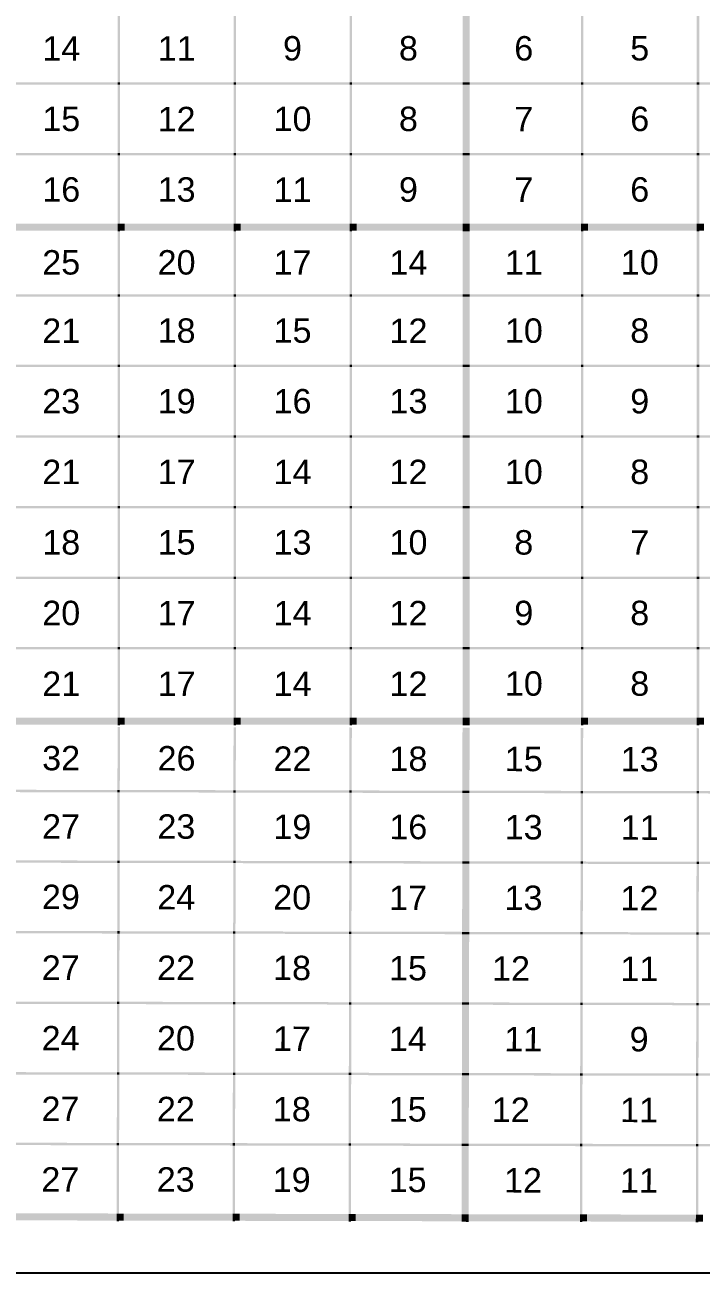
# Model space of a CAD drawing. Header units: inches. Extents: x 4293 to 10865, y -6935 to 441.
# Drawn here: x 5316.8 to 5454.7, y -675.9 to -421.3 of the extents above; entities that cross this region are included whole.
import ezdxf

# ---------------------------------------------------------------- set-up
doc = ezdxf.new("R2010")
doc.units = ezdxf.units.IN
doc.header["$MEASUREMENT"] = 0
doc.layers.get('Defpoints').update_dxf_attribs({"color": 104})
doc.layers.add('PDF_Text', color=7, linetype='Continuous', lineweight=35)
doc.styles.add('PDF Arial', font='arial.ttf')

# ---------------------------------------------------------------- blocks, each defined once
blk = doc.blocks.new('A$C8dca8dff')
at = {"transparency": 33554610}
for points in [[(4.0533, -11.3217), (4.06, -11.3217), (4.0533, -11.515), (4.06, -11.515)], [(4.3817, -11.3217), (4.3883, -11.3217), (4.3817, -11.515), (4.3883, -11.515)], [(4.71, -11.3217), (4.7167, -11.3217), (4.71, -11.515), (4.7167, -11.515)], [(5.03, -11.3217), (5.05, -11.3217), (5.03, -11.515), (5.05, -11.515)], [(5.365, -11.3217), (5.3717, -11.3217), (5.365, -11.515), (5.3717, -11.515)], [(5.6933, -11.3217), (5.7, -11.3217), (5.6933, -11.515), (5.7, -11.515)], [(3.74, -11.515), (4.0533, -11.515), (3.74, -11.5217), (4.0533, -11.5217)], [(4.0533, -11.515), (4.06, -11.515), (4.0533, -11.5217), (4.06, -11.5217)], [(4.0533, -11.5217), (4.06, -11.5217), (4.0533, -11.715), (4.06, -11.715)], [(4.06, -11.515), (4.3817, -11.515), (4.06, -11.5217), (4.3817, -11.5217)], [(4.3817, -11.515), (4.3883, -11.515), (4.3817, -11.5217), (4.3883, -11.5217)], [(4.3817, -11.5217), (4.3883, -11.5217), (4.3817, -11.715), (4.3883, -11.715)], [(4.3883, -11.515), (4.71, -11.515), (4.3883, -11.5217), (4.71, -11.5217)], [(4.71, -11.515), (4.7167, -11.515), (4.71, -11.5217), (4.7167, -11.5217)], [(4.71, -11.5217), (4.7167, -11.5217), (4.71, -11.715), (4.7167, -11.715)], [(4.7167, -11.515), (5.03, -11.515), (4.7167, -11.5217), (5.03, -11.5217)], [(5.03, -11.515), (5.05, -11.515), (5.03, -11.5217), (5.05, -11.5217)], [(5.03, -11.5217), (5.05, -11.5217), (5.03, -11.715), (5.05, -11.715)], [(5.05, -11.515), (5.365, -11.515), (5.05, -11.5217), (5.365, -11.5217)], [(5.365, -11.515), (5.3717, -11.515), (5.365, -11.5217), (5.3717, -11.5217)], [(5.365, -11.5217), (5.3717, -11.5217), (5.365, -11.715), (5.3717, -11.715)], [(5.3717, -11.515), (5.6933, -11.515), (5.3717, -11.5217), (5.6933, -11.5217)], [(5.6933, -11.515), (5.7, -11.515), (5.6933, -11.5217), (5.7, -11.5217)], [(5.6933, -11.5217), (5.7, -11.5217), (5.6933, -11.715), (5.7, -11.715)], [(5.7, -11.515), (6.02, -11.515), (5.7, -11.5217), (6.02, -11.5217)], [(3.74, -11.715), (4.0533, -11.715), (3.74, -11.7217), (4.0533, -11.7217)], [(4.0533, -11.715), (4.06, -11.715), (4.0533, -11.7217), (4.06, -11.7217)], [(4.0533, -11.7217), (4.06, -11.7217), (4.0533, -11.915), (4.06, -11.915)], [(4.06, -11.715), (4.3817, -11.715), (4.06, -11.7217), (4.3817, -11.7217)], [(4.3817, -11.715), (4.3883, -11.715), (4.3817, -11.7217), (4.3883, -11.7217)], [(4.3817, -11.7217), (4.3883, -11.7217), (4.3817, -11.915), (4.3883, -11.915)], [(4.3883, -11.715), (4.71, -11.715), (4.3883, -11.7217), (4.71, -11.7217)], [(4.71, -11.715), (4.7167, -11.715), (4.71, -11.7217), (4.7167, -11.7217)], [(4.71, -11.7217), (4.7167, -11.7217), (4.71, -11.915), (4.7167, -11.915)], [(4.7167, -11.715), (5.03, -11.715), (4.7167, -11.7217), (5.03, -11.7217)], [(5.03, -11.715), (5.05, -11.715), (5.03, -11.7217), (5.05, -11.7217)], [(5.03, -11.7217), (5.05, -11.7217), (5.03, -11.915), (5.05, -11.915)], [(5.05, -11.715), (5.365, -11.715), (5.05, -11.7217), (5.365, -11.7217)], [(5.365, -11.715), (5.3717, -11.715), (5.365, -11.7217), (5.3717, -11.7217)], [(5.365, -11.7217), (5.3717, -11.7217), (5.365, -11.915), (5.3717, -11.915)], [(5.3717, -11.715), (5.6933, -11.715), (5.3717, -11.7217), (5.6933, -11.7217)], [(5.6933, -11.715), (5.7, -11.715), (5.6933, -11.7217), (5.7, -11.7217)], [(5.6933, -11.7217), (5.7, -11.7217), (5.6933, -11.915), (5.7, -11.915)], [(5.7, -11.715), (6.02, -11.715), (5.7, -11.7217), (6.02, -11.7217)], [(3.74, -11.915), (4.0533, -11.915), (3.74, -11.935), (4.0533, -11.935)], [(4.0533, -11.915), (4.0733, -11.915), (4.0533, -11.935), (4.0733, -11.935)], [(4.0733, -11.915), (4.3817, -11.915), (4.0733, -11.935), (4.3817, -11.935)], [(4.3817, -11.915), (4.4017, -11.915), (4.3817, -11.935), (4.4017, -11.935)], [(4.4017, -11.915), (4.71, -11.915), (4.4017, -11.935), (4.71, -11.935)], [(4.71, -11.915), (4.73, -11.915), (4.71, -11.935), (4.73, -11.935)], [(4.73, -11.915), (5.03, -11.915), (4.73, -11.935), (5.03, -11.935)], [(5.03, -11.915), (5.05, -11.915), (5.03, -11.9367), (5.05, -11.9367)], [(5.05, -11.915), (5.365, -11.915), (5.05, -11.935), (5.365, -11.935)], [(5.365, -11.915), (5.385, -11.915), (5.365, -11.935), (5.385, -11.935)], [(5.385, -11.915), (5.6933, -11.915), (5.385, -11.935), (5.6933, -11.935)], [(5.6933, -11.915), (5.7133, -11.915), (5.6933, -11.935), (5.7133, -11.935)], [(4.0533, -11.935), (4.06, -11.935), (4.0533, -11.9367), (4.06, -11.9367)], [(4.0533, -11.9367), (4.06, -11.9367), (4.0533, -12.115), (4.06, -12.115)], [(4.3817, -11.935), (4.3883, -11.935), (4.3817, -11.9367), (4.3883, -11.9367)], [(4.3817, -11.9367), (4.3883, -11.9367), (4.3817, -12.115), (4.3883, -12.115)], [(4.71, -11.935), (4.7167, -11.935), (4.71, -11.9367), (4.7167, -11.9367)], [(4.71, -11.9367), (4.7167, -11.9367), (4.71, -12.115), (4.7167, -12.115)], [(5.03, -11.9367), (5.05, -11.9367), (5.03, -12.115), (5.05, -12.115)], [(5.365, -11.935), (5.3717, -11.935), (5.365, -11.9367), (5.3717, -11.9367)], [(5.365, -11.9367), (5.3717, -11.9367), (5.365, -12.115), (5.3717, -12.115)], [(5.6933, -11.935), (5.7, -11.935), (5.6933, -11.9367), (5.7, -11.9367)], [(5.6933, -11.9367), (5.7, -11.9367), (5.6933, -12.115), (5.7, -12.115)], [(3.74, -12.115), (4.0533, -12.115), (3.74, -12.1217), (4.0533, -12.1217)], [(4.0533, -12.115), (4.06, -12.115), (4.0533, -12.1217), (4.06, -12.1217)], [(4.0533, -12.1217), (4.06, -12.1217), (4.0533, -12.315), (4.06, -12.315)], [(4.06, -12.115), (4.3817, -12.115), (4.06, -12.1217), (4.3817, -12.1217)], [(4.3817, -12.115), (4.3883, -12.115), (4.3817, -12.1217), (4.3883, -12.1217)], [(4.3817, -12.1217), (4.3883, -12.1217), (4.3817, -12.315), (4.3883, -12.315)], [(4.3883, -12.115), (4.71, -12.115), (4.3883, -12.1217), (4.71, -12.1217)], [(4.71, -12.115), (4.7167, -12.115), (4.71, -12.1217), (4.7167, -12.1217)], [(4.71, -12.1217), (4.7167, -12.1217), (4.71, -12.315), (4.7167, -12.315)], [(4.7167, -12.115), (5.03, -12.115), (4.7167, -12.1217), (5.03, -12.1217)], [(5.03, -12.115), (5.05, -12.115), (5.03, -12.1217), (5.05, -12.1217)], [(5.03, -12.1217), (5.05, -12.1217), (5.03, -12.315), (5.05, -12.315)], [(5.05, -12.115), (5.365, -12.115), (5.05, -12.1217), (5.365, -12.1217)], [(5.365, -12.115), (5.3717, -12.115), (5.365, -12.1217), (5.3717, -12.1217)], [(5.365, -12.1217), (5.3717, -12.1217), (5.365, -12.315), (5.3717, -12.315)], [(5.3717, -12.115), (5.6933, -12.115), (5.3717, -12.1217), (5.6933, -12.1217)], [(5.6933, -12.115), (5.7, -12.115), (5.6933, -12.1217), (5.7, -12.1217)], [(5.6933, -12.1217), (5.7, -12.1217), (5.6933, -12.315), (5.7, -12.315)], [(5.7, -12.115), (6.02, -12.115), (5.7, -12.1217), (6.02, -12.1217)], [(3.74, -12.315), (4.0533, -12.315), (3.74, -12.3217), (4.0533, -12.3217)], [(4.0533, -12.315), (4.06, -12.315), (4.0533, -12.3217), (4.06, -12.3217)], [(4.0533, -12.3217), (4.06, -12.3217), (4.0533, -12.515), (4.06, -12.515)], [(4.06, -12.315), (4.3817, -12.315), (4.06, -12.3217), (4.3817, -12.3217)], [(4.3817, -12.315), (4.3883, -12.315), (4.3817, -12.3217), (4.3883, -12.3217)], [(4.3817, -12.3217), (4.3883, -12.3217), (4.3817, -12.515), (4.3883, -12.515)], [(4.3883, -12.315), (4.71, -12.315), (4.3883, -12.3217), (4.71, -12.3217)], [(4.71, -12.315), (4.7167, -12.315), (4.71, -12.3217), (4.7167, -12.3217)], [(4.71, -12.3217), (4.7167, -12.3217), (4.71, -12.515), (4.7167, -12.515)], [(4.7167, -12.315), (5.03, -12.315), (4.7167, -12.3217), (5.03, -12.3217)], [(5.03, -12.315), (5.05, -12.315), (5.03, -12.3217), (5.05, -12.3217)], [(5.03, -12.3217), (5.05, -12.3217), (5.03, -12.515), (5.05, -12.515)], [(5.05, -12.315), (5.365, -12.315), (5.05, -12.3217), (5.365, -12.3217)], [(5.365, -12.315), (5.3717, -12.315), (5.365, -12.3217), (5.3717, -12.3217)], [(5.365, -12.3217), (5.3717, -12.3217), (5.365, -12.515), (5.3717, -12.515)], [(5.3717, -12.315), (5.6933, -12.315), (5.3717, -12.3217), (5.6933, -12.3217)], [(5.6933, -12.315), (5.7, -12.315), (5.6933, -12.3217), (5.7, -12.3217)], [(5.6933, -12.3217), (5.7, -12.3217), (5.6933, -12.515), (5.7, -12.515)], [(5.7, -12.315), (6.02, -12.315), (5.7, -12.3217), (6.02, -12.3217)], [(3.74, -12.515), (4.0533, -12.515), (3.74, -12.5217), (4.0533, -12.5217)], [(4.0533, -12.515), (4.06, -12.515), (4.0533, -12.5217), (4.06, -12.5217)], [(4.06, -12.515), (4.3817, -12.515), (4.06, -12.5217), (4.3817, -12.5217)], [(4.3817, -12.515), (4.3883, -12.515), (4.3817, -12.5217), (4.3883, -12.5217)], [(4.3883, -12.515), (4.71, -12.515), (4.3883, -12.5217), (4.71, -12.5217)], [(4.71, -12.515), (4.7167, -12.515), (4.71, -12.5217), (4.7167, -12.5217)], [(4.7167, -12.515), (5.03, -12.515), (4.7167, -12.5217), (5.03, -12.5217)], [(5.03, -12.515), (5.05, -12.515), (5.03, -12.5217), (5.05, -12.5217)], [(5.05, -12.515), (5.365, -12.515), (5.05, -12.5217), (5.365, -12.5217)], [(5.365, -12.515), (5.3717, -12.515), (5.365, -12.5217), (5.3717, -12.5217)], [(5.3717, -12.515), (5.6933, -12.515), (5.3717, -12.5217), (5.6933, -12.5217)], [(5.6933, -12.515), (5.7, -12.515), (5.6933, -12.5217), (5.7, -12.5217)], [(5.7, -12.515), (6.02, -12.515), (5.7, -12.5217), (6.02, -12.5217)], [(4.0533, -12.5217), (4.06, -12.5217), (4.0533, -12.715), (4.06, -12.715)], [(4.3817, -12.5217), (4.3883, -12.5217), (4.3817, -12.715), (4.3883, -12.715)], [(4.71, -12.5217), (4.7167, -12.5217), (4.71, -12.715), (4.7167, -12.715)], [(5.03, -12.5217), (5.05, -12.5217), (5.03, -12.715), (5.05, -12.715)], [(5.365, -12.5217), (5.3717, -12.5217), (5.365, -12.715), (5.3717, -12.715)], [(5.6933, -12.5217), (5.7, -12.5217), (5.6933, -12.715), (5.7, -12.715)], [(3.74, -12.715), (4.0533, -12.715), (3.74, -12.7217), (4.0533, -12.7217)], [(4.0533, -12.715), (4.06, -12.715), (4.0533, -12.7217), (4.06, -12.7217)], [(4.0533, -12.7217), (4.06, -12.7217), (4.0533, -12.915), (4.06, -12.915)], [(4.06, -12.715), (4.3817, -12.715), (4.06, -12.7217), (4.3817, -12.7217)], [(4.3817, -12.715), (4.3883, -12.715), (4.3817, -12.7217), (4.3883, -12.7217)], [(4.3817, -12.7217), (4.3883, -12.7217), (4.3817, -12.915), (4.3883, -12.915)], [(4.3883, -12.715), (4.71, -12.715), (4.3883, -12.7217), (4.71, -12.7217)], [(4.71, -12.715), (4.7167, -12.715), (4.71, -12.7217), (4.7167, -12.7217)], [(4.71, -12.7217), (4.7167, -12.7217), (4.71, -12.915), (4.7167, -12.915)], [(4.7167, -12.715), (5.03, -12.715), (4.7167, -12.7217), (5.03, -12.7217)], [(5.03, -12.715), (5.05, -12.715), (5.03, -12.7217), (5.05, -12.7217)], [(5.03, -12.7217), (5.05, -12.7217), (5.03, -12.915), (5.05, -12.915)], [(5.05, -12.715), (5.365, -12.715), (5.05, -12.7217), (5.365, -12.7217)], [(5.365, -12.715), (5.3717, -12.715), (5.365, -12.7217), (5.3717, -12.7217)], [(5.365, -12.7217), (5.3717, -12.7217), (5.365, -12.915), (5.3717, -12.915)], [(5.3717, -12.715), (5.6933, -12.715), (5.3717, -12.7217), (5.6933, -12.7217)], [(5.6933, -12.715), (5.7, -12.715), (5.6933, -12.7217), (5.7, -12.7217)], [(5.6933, -12.7217), (5.7, -12.7217), (5.6933, -12.915), (5.7, -12.915)], [(5.7, -12.715), (6.02, -12.715), (5.7, -12.7217), (6.02, -12.7217)], [(3.74, -12.915), (4.0533, -12.915), (3.74, -12.9217), (4.0533, -12.9217)], [(4.0533, -12.915), (4.06, -12.915), (4.0533, -12.9217), (4.06, -12.9217)], [(4.0533, -12.9217), (4.06, -12.9217), (4.0533, -13.115), (4.06, -13.115)], [(4.06, -12.915), (4.3817, -12.915), (4.06, -12.9217), (4.3817, -12.9217)], [(4.3817, -12.915), (4.3883, -12.915), (4.3817, -12.9217), (4.3883, -12.9217)], [(4.3817, -12.9217), (4.3883, -12.9217), (4.3817, -13.115), (4.3883, -13.115)], [(4.3883, -12.915), (4.71, -12.915), (4.3883, -12.9217), (4.71, -12.9217)], [(4.71, -12.915), (4.7167, -12.915), (4.71, -12.9217), (4.7167, -12.9217)], [(4.71, -12.9217), (4.7167, -12.9217), (4.71, -13.115), (4.7167, -13.115)], [(4.7167, -12.915), (5.03, -12.915), (4.7167, -12.9217), (5.03, -12.9217)], [(5.03, -12.915), (5.05, -12.915), (5.03, -12.9217), (5.05, -12.9217)], [(5.03, -12.9217), (5.05, -12.9217), (5.03, -13.115), (5.05, -13.115)], [(5.05, -12.915), (5.365, -12.915), (5.05, -12.9217), (5.365, -12.9217)], [(5.365, -12.915), (5.3717, -12.915), (5.365, -12.9217), (5.3717, -12.9217)], [(5.365, -12.9217), (5.3717, -12.9217), (5.365, -13.115), (5.3717, -13.115)], [(5.3717, -12.915), (5.6933, -12.915), (5.3717, -12.9217), (5.6933, -12.9217)], [(5.6933, -12.915), (5.7, -12.915), (5.6933, -12.9217), (5.7, -12.9217)], [(5.6933, -12.9217), (5.7, -12.9217), (5.6933, -13.115), (5.7, -13.115)], [(5.7, -12.915), (6.02, -12.915), (5.7, -12.9217), (6.02, -12.9217)], [(3.74, -13.115), (4.0533, -13.115), (3.74, -13.1217), (4.0533, -13.1217)], [(4.0533, -13.115), (4.06, -13.115), (4.0533, -13.1217), (4.06, -13.1217)], [(4.06, -13.115), (4.3817, -13.115), (4.06, -13.1217), (4.3817, -13.1217)], [(4.3817, -13.115), (4.3883, -13.115), (4.3817, -13.1217), (4.3883, -13.1217)], [(4.3883, -13.115), (4.71, -13.115), (4.3883, -13.1217), (4.71, -13.1217)], [(4.71, -13.115), (4.7167, -13.115), (4.71, -13.1217), (4.7167, -13.1217)], [(4.7167, -13.115), (5.03, -13.115), (4.7167, -13.1217), (5.03, -13.1217)], [(5.03, -13.115), (5.05, -13.115), (5.03, -13.1217), (5.05, -13.1217)], [(5.05, -13.115), (5.365, -13.115), (5.05, -13.1217), (5.365, -13.1217)], [(5.365, -13.115), (5.3717, -13.115), (5.365, -13.1217), (5.3717, -13.1217)], [(5.3717, -13.115), (5.6933, -13.115), (5.3717, -13.1217), (5.6933, -13.1217)], [(5.6933, -13.115), (5.7, -13.115), (5.6933, -13.1217), (5.7, -13.1217)], [(5.7, -13.115), (6.02, -13.115), (5.7, -13.1217), (6.02, -13.1217)], [(4.0533, -13.1217), (4.06, -13.1217), (4.0533, -13.315), (4.06, -13.315)], [(4.3817, -13.1217), (4.3883, -13.1217), (4.3817, -13.315), (4.3883, -13.315)], [(4.71, -13.1217), (4.7167, -13.1217), (4.71, -13.315), (4.7167, -13.315)], [(5.03, -13.1217), (5.05, -13.1217), (5.03, -13.315), (5.05, -13.315)], [(5.365, -13.1217), (5.3717, -13.1217), (5.365, -13.315), (5.3717, -13.315)], [(5.6933, -13.1217), (5.7, -13.1217), (5.6933, -13.315), (5.7, -13.315)], [(3.74, -13.315), (4.0533, -13.315), (3.74, -13.335), (4.0533, -13.335)], [(4.0533, -13.315), (4.0733, -13.315), (4.0533, -13.335), (4.0733, -13.335)], [(4.0733, -13.315), (4.3817, -13.315), (4.0733, -13.335), (4.3817, -13.335)], [(4.3817, -13.315), (4.4017, -13.315), (4.3817, -13.335), (4.4017, -13.335)], [(4.4017, -13.315), (4.71, -13.315), (4.4017, -13.335), (4.71, -13.335)], [(4.71, -13.315), (4.73, -13.315), (4.71, -13.335), (4.73, -13.335)], [(4.73, -13.315), (5.03, -13.315), (4.73, -13.335), (5.03, -13.335)], [(5.03, -13.315), (5.05, -13.315), (5.03, -13.3367), (5.05, -13.3367)], [(5.05, -13.315), (5.365, -13.315), (5.05, -13.335), (5.365, -13.335)], [(5.365, -13.315), (5.385, -13.315), (5.365, -13.335), (5.385, -13.335)], [(5.385, -13.315), (5.6933, -13.315), (5.385, -13.335), (5.6933, -13.335)], [(5.6933, -13.315), (5.7133, -13.315), (5.6933, -13.335), (5.7133, -13.335)], [(4.0533, -13.3415), (4.0599, -13.3415), (4.0529, -13.5198), (4.0596, -13.5198)], [(4.0533, -13.335), (4.06, -13.335), (4.0533, -13.3367), (4.06, -13.3367)], [(4.3816, -13.3421), (4.3883, -13.3421), (4.3812, -13.5204), (4.3879, -13.5205)], [(4.3817, -13.335), (4.3883, -13.335), (4.3817, -13.3367), (4.3883, -13.3367)], [(4.7099, -13.3427), (4.7166, -13.3428), (4.7096, -13.5211), (4.7162, -13.5211)], [(4.71, -13.335), (4.7167, -13.335), (4.71, -13.3367), (4.7167, -13.3367)], [(5.0299, -13.3434), (5.0499, -13.3434), (5.0296, -13.5217), (5.0496, -13.5217)], [(5.3649, -13.344), (5.3716, -13.344), (5.3646, -13.5223), (5.3712, -13.5224)], [(5.365, -13.335), (5.3717, -13.335), (5.365, -13.3367), (5.3717, -13.3367)], [(5.6932, -13.3446), (5.6999, -13.3447), (5.6929, -13.523), (5.6996, -13.523)], [(5.6933, -13.335), (5.7, -13.335), (5.6933, -13.3367), (5.7, -13.3367)], [(3.7396, -13.5192), (4.0529, -13.5198), (3.7396, -13.5259), (4.0529, -13.5265)], [(4.0529, -13.5265), (4.0596, -13.5265), (4.0525, -13.7198), (4.0592, -13.7198)], [(4.0529, -13.5198), (4.0596, -13.5198), (4.0529, -13.5265), (4.0596, -13.5265)], [(4.0596, -13.5198), (4.3812, -13.5204), (4.0596, -13.5265), (4.3812, -13.5271)], [(4.3812, -13.5271), (4.3879, -13.5271), (4.3809, -13.7204), (4.3875, -13.7205)], [(4.3812, -13.5204), (4.3879, -13.5205), (4.3812, -13.5271), (4.3879, -13.5271)], [(4.3879, -13.5205), (4.7096, -13.5211), (4.3879, -13.5271), (4.7096, -13.5277)], [(4.7096, -13.5277), (4.7162, -13.5278), (4.7092, -13.7211), (4.7159, -13.7211)], [(4.7096, -13.5211), (4.7162, -13.5211), (4.7096, -13.5277), (4.7162, -13.5278)], [(4.7162, -13.5211), (5.0296, -13.5217), (4.7162, -13.5278), (5.0296, -13.5284)], [(5.0296, -13.5284), (5.0496, -13.5284), (5.0292, -13.7217), (5.0492, -13.7217)], [(5.0296, -13.5217), (5.0496, -13.5217), (5.0296, -13.5284), (5.0496, -13.5284)], [(5.0496, -13.5217), (5.3646, -13.5223), (5.0496, -13.5284), (5.3646, -13.529)], [(5.3646, -13.529), (5.3712, -13.529), (5.3642, -13.7223), (5.3708, -13.7224)], [(5.3646, -13.5223), (5.3712, -13.5224), (5.3646, -13.529), (5.3712, -13.529)], [(5.3712, -13.5224), (5.6929, -13.523), (5.3712, -13.529), (5.6929, -13.5296)], [(5.6929, -13.5296), (5.6995, -13.5297), (5.6925, -13.723), (5.6992, -13.723)], [(5.6929, -13.523), (5.6996, -13.523), (5.6929, -13.5296), (5.6995, -13.5297)], [(5.6996, -13.523), (6.0196, -13.5236), (5.6995, -13.5297), (6.0195, -13.5303)], [(3.7392, -13.7192), (4.0525, -13.7198), (3.7392, -13.7259), (4.0525, -13.7265)], [(4.0525, -13.7198), (4.0592, -13.7198), (4.0525, -13.7265), (4.0592, -13.7265)], [(4.0592, -13.7198), (4.3809, -13.7204), (4.0592, -13.7265), (4.3808, -13.7271)], [(4.3809, -13.7204), (4.3875, -13.7205), (4.3808, -13.7271), (4.3875, -13.7271)], [(4.3875, -13.7205), (4.7092, -13.7211), (4.3875, -13.7271), (4.7092, -13.7277)], [(4.0525, -13.7265), (4.0592, -13.7265), (4.0521, -13.9198), (4.0588, -13.9198)], [(4.3808, -13.7271), (4.3875, -13.7271), (4.3805, -13.9204), (4.3871, -13.9205)], [(4.7092, -13.7277), (4.7158, -13.7278), (4.7088, -13.9211), (4.7155, -13.9211)], [(4.7092, -13.7211), (4.7159, -13.7211), (4.7092, -13.7277), (4.7158, -13.7278)], [(4.7159, -13.7211), (5.0292, -13.7217), (4.7158, -13.7278), (5.0292, -13.7284)], [(5.0292, -13.7284), (5.0492, -13.7284), (5.0288, -13.9217), (5.0488, -13.9217)], [(5.0292, -13.7217), (5.0492, -13.7217), (5.0292, -13.7284), (5.0492, -13.7284)], [(5.0492, -13.7217), (5.3642, -13.7223), (5.0492, -13.7284), (5.3642, -13.729)], [(5.3642, -13.729), (5.3708, -13.729), (5.3638, -13.9223), (5.3705, -13.9224)], [(5.3642, -13.7223), (5.3708, -13.7224), (5.3642, -13.729), (5.3708, -13.729)], [(5.3708, -13.7224), (5.6925, -13.723), (5.3708, -13.729), (5.6925, -13.7296)], [(5.6925, -13.7296), (5.6992, -13.7297), (5.6921, -13.923), (5.6988, -13.923)], [(5.6925, -13.723), (5.6992, -13.723), (5.6925, -13.7296), (5.6992, -13.7297)], [(5.6992, -13.723), (6.0192, -13.7236), (5.6992, -13.7297), (6.0192, -13.7303)], [(3.7388, -13.9192), (4.0521, -13.9198), (3.7388, -13.9259), (4.0521, -13.9265)], [(4.0521, -13.9265), (4.0588, -13.9265), (4.0518, -14.1198), (4.0584, -14.1198)], [(4.0521, -13.9198), (4.0588, -13.9198), (4.0521, -13.9265), (4.0588, -13.9265)], [(4.0588, -13.9198), (4.3805, -13.9204), (4.0588, -13.9265), (4.3805, -13.9271)], [(4.3805, -13.9271), (4.3871, -13.9271), (4.3801, -14.1204), (4.3868, -14.1204)], [(4.3805, -13.9204), (4.3871, -13.9205), (4.3805, -13.9271), (4.3871, -13.9271)], [(4.3871, -13.9205), (4.7088, -13.9211), (4.3871, -13.9271), (4.7088, -13.9277)], [(4.7088, -13.9277), (4.7155, -13.9278), (4.7084, -14.1211), (4.7151, -14.1211)], [(4.7088, -13.9211), (4.7155, -13.9211), (4.7088, -13.9277), (4.7155, -13.9278)], [(4.7155, -13.9211), (5.0288, -13.9217), (4.7155, -13.9278), (5.0288, -13.9284)], [(5.0288, -13.9284), (5.0488, -13.9284), (5.0284, -14.1217), (5.0484, -14.1217)], [(5.0288, -13.9217), (5.0488, -13.9217), (5.0288, -13.9284), (5.0488, -13.9284)], [(5.0488, -13.9217), (5.3638, -13.9223), (5.0488, -13.9284), (5.3638, -13.929)], [(5.3638, -13.929), (5.3704, -13.929), (5.3634, -14.1223), (5.3701, -14.1223)], [(5.3638, -13.9223), (5.3705, -13.9224), (5.3638, -13.929), (5.3704, -13.929)], [(5.3705, -13.9224), (5.6921, -13.923), (5.3704, -13.929), (5.6921, -13.9296)], [(5.6921, -13.9296), (5.6988, -13.9297), (5.6917, -14.123), (5.6984, -14.123)], [(5.6921, -13.923), (5.6988, -13.923), (5.6921, -13.9296), (5.6988, -13.9297)], [(5.6988, -13.923), (6.0188, -13.9236), (5.6988, -13.9297), (6.0188, -13.9303)], [(3.7384, -14.1192), (4.0518, -14.1198), (3.7384, -14.1259), (4.0517, -14.1265)], [(4.0517, -14.1265), (4.0584, -14.1265), (4.0514, -14.3198), (4.058, -14.3198)], [(4.0518, -14.1198), (4.0584, -14.1198), (4.0517, -14.1265), (4.0584, -14.1265)], [(4.0584, -14.1198), (4.3801, -14.1204), (4.0584, -14.1265), (4.3801, -14.1271)], [(4.3801, -14.1271), (4.3867, -14.1271), (4.3797, -14.3204), (4.3864, -14.3204)], [(4.3801, -14.1204), (4.3868, -14.1204), (4.3801, -14.1271), (4.3867, -14.1271)], [(4.3868, -14.1204), (4.7084, -14.1211), (4.3867, -14.1271), (4.7084, -14.1277)], [(4.7084, -14.1277), (4.7151, -14.1277), (4.708, -14.3211), (4.7147, -14.3211)], [(4.7084, -14.1211), (4.7151, -14.1211), (4.7084, -14.1277), (4.7151, -14.1277)], [(4.7151, -14.1211), (5.0284, -14.1217), (4.7151, -14.1277), (5.0284, -14.1284)], [(5.0284, -14.1284), (5.0484, -14.1284), (5.028, -14.3217), (5.048, -14.3217)], [(5.0284, -14.1217), (5.0484, -14.1217), (5.0284, -14.1284), (5.0484, -14.1284)], [(5.0484, -14.1217), (5.3634, -14.1223), (5.0484, -14.1284), (5.3634, -14.129)], [(5.3634, -14.129), (5.3701, -14.129), (5.363, -14.3223), (5.3697, -14.3223)], [(5.3634, -14.1223), (5.3701, -14.1223), (5.3634, -14.129), (5.3701, -14.129)], [(5.3701, -14.1223), (5.6917, -14.123), (5.3701, -14.129), (5.6917, -14.1296)], [(5.6917, -14.1296), (5.6984, -14.1297), (5.6913, -14.323), (5.698, -14.323)], [(5.6917, -14.123), (5.6984, -14.123), (5.6917, -14.1296), (5.6984, -14.1297)], [(5.6984, -14.123), (6.0184, -14.1236), (5.6984, -14.1297), (6.0184, -14.1303)], [(3.738, -14.3192), (4.0514, -14.3198), (3.738, -14.3259), (4.0514, -14.3265)], [(4.0514, -14.3198), (4.058, -14.3198), (4.0514, -14.3265), (4.058, -14.3265)], [(4.058, -14.3198), (4.3797, -14.3204), (4.058, -14.3265), (4.3797, -14.3271)], [(4.3797, -14.3204), (4.3864, -14.3204), (4.3797, -14.3271), (4.3864, -14.3271)], [(4.3864, -14.3204), (4.708, -14.3211), (4.3864, -14.3271), (4.708, -14.3277)], [(4.708, -14.3211), (4.7147, -14.3211), (4.708, -14.3277), (4.7147, -14.3277)], [(4.7147, -14.3211), (5.028, -14.3217), (4.7147, -14.3277), (5.028, -14.3284)], [(5.028, -14.3217), (5.048, -14.3217), (5.028, -14.3284), (5.048, -14.3284)], [(5.048, -14.3217), (5.363, -14.3223), (5.048, -14.3284), (5.363, -14.329)], [(4.0514, -14.3265), (4.058, -14.3265), (4.051, -14.5198), (4.0577, -14.5198)], [(4.3797, -14.3271), (4.3864, -14.3271), (4.3793, -14.5204), (4.386, -14.5204)], [(4.708, -14.3277), (4.7147, -14.3277), (4.7076, -14.5211), (4.7143, -14.5211)], [(5.028, -14.3284), (5.048, -14.3284), (5.0276, -14.5217), (5.0476, -14.5217)], [(5.363, -14.329), (5.3697, -14.329), (5.3626, -14.5223), (5.3693, -14.5223)], [(5.363, -14.3223), (5.3697, -14.3223), (5.363, -14.329), (5.3697, -14.329)], [(5.3697, -14.3223), (5.6913, -14.323), (5.3697, -14.329), (5.6913, -14.3296)], [(5.6913, -14.3296), (5.698, -14.3296), (5.691, -14.523), (5.6976, -14.523)], [(5.6913, -14.323), (5.698, -14.323), (5.6913, -14.3296), (5.698, -14.3296)], [(5.698, -14.323), (6.018, -14.3236), (5.698, -14.3296), (6.018, -14.3303)], [(3.7377, -14.5192), (4.051, -14.5198), (3.7376, -14.5259), (4.051, -14.5265)], [(4.051, -14.5265), (4.0576, -14.5265), (4.0506, -14.7198), (4.0573, -14.7198)], [(4.051, -14.5198), (4.0577, -14.5198), (4.051, -14.5265), (4.0576, -14.5265)], [(4.0577, -14.5198), (4.3793, -14.5204), (4.0576, -14.5265), (4.3793, -14.5271)], [(4.3793, -14.5271), (4.386, -14.5271), (4.3789, -14.7204), (4.3856, -14.7204)], [(4.3793, -14.5204), (4.386, -14.5204), (4.3793, -14.5271), (4.386, -14.5271)], [(4.386, -14.5204), (4.7076, -14.5211), (4.386, -14.5271), (4.7076, -14.5277)], [(4.7076, -14.5277), (4.7143, -14.5277), (4.7073, -14.7211), (4.7139, -14.7211)], [(4.7076, -14.5211), (4.7143, -14.5211), (4.7076, -14.5277), (4.7143, -14.5277)], [(4.7143, -14.5211), (5.0276, -14.5217), (4.7143, -14.5277), (5.0276, -14.5284)], [(5.0276, -14.5284), (5.0476, -14.5284), (5.0273, -14.7217), (5.0473, -14.7217)], [(5.0276, -14.5217), (5.0476, -14.5217), (5.0276, -14.5284), (5.0476, -14.5284)], [(5.0476, -14.5217), (5.3626, -14.5223), (5.0476, -14.5284), (5.3626, -14.529)], [(5.3626, -14.529), (5.3693, -14.529), (5.3622, -14.7223), (5.3689, -14.7223)], [(5.3626, -14.5223), (5.3693, -14.5223), (5.3626, -14.529), (5.3693, -14.529)], [(5.3693, -14.5223), (5.691, -14.523), (5.3693, -14.529), (5.691, -14.5296)], [(5.691, -14.5296), (5.6976, -14.5296), (5.6906, -14.723), (5.6972, -14.723)], [(5.691, -14.523), (5.6976, -14.523), (5.691, -14.5296), (5.6976, -14.5296)], [(5.6976, -14.523), (6.0176, -14.5236), (5.6976, -14.5296), (6.0176, -14.5303)], [(3.7373, -14.7192), (4.0506, -14.7198), (3.7372, -14.7392), (4.0506, -14.7398)], [(4.0506, -14.7198), (4.0706, -14.7198), (4.0506, -14.7398), (4.0706, -14.7398)], [(4.0506, -14.7398), (4.0572, -14.7398), (4.0506, -14.7415), (4.0572, -14.7415)], [(4.0706, -14.7198), (4.3789, -14.7204), (4.0706, -14.7398), (4.3789, -14.7404)], [(4.3789, -14.7204), (4.3989, -14.7205), (4.3789, -14.7404), (4.3989, -14.7405)], [(4.3789, -14.7404), (4.3856, -14.7404), (4.3789, -14.7421), (4.3856, -14.7421)], [(4.3989, -14.7205), (4.7073, -14.7211), (4.3989, -14.7405), (4.7072, -14.7411)], [(4.7073, -14.7211), (4.7273, -14.7211), (4.7072, -14.7411), (4.7272, -14.7411)], [(4.7072, -14.7411), (4.7139, -14.7411), (4.7072, -14.7427), (4.7139, -14.7427)], [(4.7273, -14.7211), (5.0273, -14.7217), (4.7272, -14.7411), (5.0272, -14.7417)], [(5.0273, -14.7217), (5.0473, -14.7217), (5.0272, -14.7433), (5.0472, -14.7434)], [(5.0473, -14.7217), (5.3622, -14.7223), (5.0472, -14.7417), (5.3622, -14.7423)], [(5.3622, -14.7223), (5.3822, -14.7224), (5.3622, -14.7423), (5.3822, -14.7424)], [(5.3622, -14.7423), (5.3689, -14.7423), (5.3622, -14.744), (5.3689, -14.744)], [(5.3822, -14.7224), (5.6906, -14.723), (5.3822, -14.7424), (5.6905, -14.743)], [(5.6906, -14.723), (5.7106, -14.723), (5.6905, -14.743), (5.7105, -14.743)], [(5.6905, -14.743), (5.6972, -14.743), (5.6905, -14.7446), (5.6972, -14.7446)]]:
    blk.add_solid(points, dxfattribs=at)
at = {"char_height": 0.0692, "attachment_point": 4, "style": 'PDF Arial'}
for s, insert in [('14', (3.84, -11.4188)), ('11', (4.1666, -11.4188)), ('9', (4.5216, -11.4188)), ('8', (4.8499, -11.4188)), ('6', (5.1765, -11.4188)), ('5', (5.5048, -11.4188)), ('15', (3.84, -11.6188)), ('12', (4.1666, -11.6188)), ('10', (4.4949, -11.6188)), ('8', (4.8499, -11.6188)), ('7', (5.1765, -11.6188)), ('6', (5.5048, -11.6188)), ('16', (3.84, -11.8188)), ('13', (4.1666, -11.8188)), ('11', (4.4949, -11.8188)), ('9', (4.8499, -11.8188)), ('7', (5.1765, -11.8188)), ('6', (5.5048, -11.8188)), ('25', (3.84, -12.0253)), ('20', (4.1666, -12.0253)), ('17', (4.4949, -12.0253)), ('14', (4.8232, -12.0253)), ('11', (5.1499, -12.0253)), ('10', (5.4782, -12.0253)), ('21', (3.84, -12.2187)), ('18', (4.1666, -12.2187)), ('15', (4.4949, -12.2187)), ('12', (4.8232, -12.2187)), ('10', (5.1499, -12.2187)), ('8', (5.5048, -12.2187)), ('23', (3.84, -12.4187)), ('19', (4.1666, -12.4187)), ('16', (4.4949, -12.4187)), ('13', (4.8232, -12.4187)), ('10', (5.1499, -12.4187)), ('9', (5.5048, -12.4187)), ('21', (3.84, -12.6187)), ('17', (4.1666, -12.6187)), ('14', (4.4949, -12.6187)), ('12', (4.8232, -12.6187)), ('10', (5.1499, -12.6187)), ('8', (5.5048, -12.6187)), ('18', (3.84, -12.8187)), ('15', (4.1666, -12.8187)), ('13', (4.4949, -12.8187)), ('10', (4.8232, -12.8187)), ('8', (5.1765, -12.8187)), ('7', (5.5048, -12.8187)), ('20', (3.84, -13.0187)), ('17', (4.1666, -13.0187)), ('14', (4.4949, -13.0187)), ('12', (4.8232, -13.0187)), ('9', (5.1765, -13.0187)), ('8', (5.5048, -13.0187)), ('21', (3.84, -13.2187)), ('17', (4.1666, -13.2187)), ('14', (4.4949, -13.2187)), ('12', (4.8232, -13.2187)), ('10', (5.1499, -13.2187)), ('8', (5.5048, -13.2187))]:
    blk.add_mtext(s, dxfattribs=dict(at, insert=insert))
at = {"char_height": 0.0692, "attachment_point": 4, "rotation": 359.8892, "style": 'PDF Arial'}
for s, insert in [('32', (3.8397, -13.4298)), ('26', (4.1664, -13.4304)), ('22', (4.4947, -13.431)), ('18', (4.823, -13.4317)), ('15', (5.1496, -13.4323)), ('13', (5.4779, -13.4329)), ('27', (3.8394, -13.6231)), ('23', (4.166, -13.6237)), ('19', (4.4943, -13.6244)), ('16', (4.8226, -13.625)), ('13', (5.1493, -13.6256)), ('11', (5.4776, -13.6263)), ('29', (3.839, -13.8231)), ('24', (4.1656, -13.8237)), ('20', (4.4939, -13.8244)), ('17', (4.8222, -13.825)), ('13', (5.1489, -13.8256)), ('12', (5.4772, -13.8263)), ('27', (3.8386, -14.0231)), ('22', (4.1652, -14.0237)), ('18', (4.4935, -14.0244)), ('15', (4.8218, -14.025)), ('12', (5.1135, -14.0256)), ('11', (5.4768, -14.0263)), ('24', (3.8382, -14.2231)), ('20', (4.1648, -14.2237)), ('17', (4.4931, -14.2244)), ('14', (4.8214, -14.225)), ('11', (5.1481, -14.2256)), ('9', (5.5031, -14.2263)), ('27', (3.8378, -14.4231)), ('22', (4.1645, -14.4237)), ('18', (4.4928, -14.4244)), ('15', (4.8211, -14.425)), ('12', (5.1127, -14.4256)), ('11', (5.476, -14.4263)), ('27', (3.8374, -14.6231)), ('23', (4.1641, -14.6237)), ('19', (4.4924, -14.6244)), ('15', (4.8207, -14.625)), ('12', (5.1473, -14.6256)), ('11', (5.4756, -14.6263))]:
    blk.add_mtext(s, dxfattribs=dict(at, insert=insert))

msp = doc.modelspace()

# ---------------------------------------------------------------- linework, layer by layer
at = {"layer": 'Defpoints', "color": 2}
msp.add_lwpolyline([(5035.23, 405.14), (6147.14, 405.14), (6147.14, -675.94), (5035.23, -675.94)], close=True, dxfattribs=at)

# ---------------------------------------------------------------- block references
at = {"layer": 'PDF_Text', "xscale": 72, "yscale": 72, "zscale": 72}
msp.add_blockref('A$C8dca8dff', (5043.88, 396.03), dxfattribs=at)

doc.saveas('drawing.dxf')
